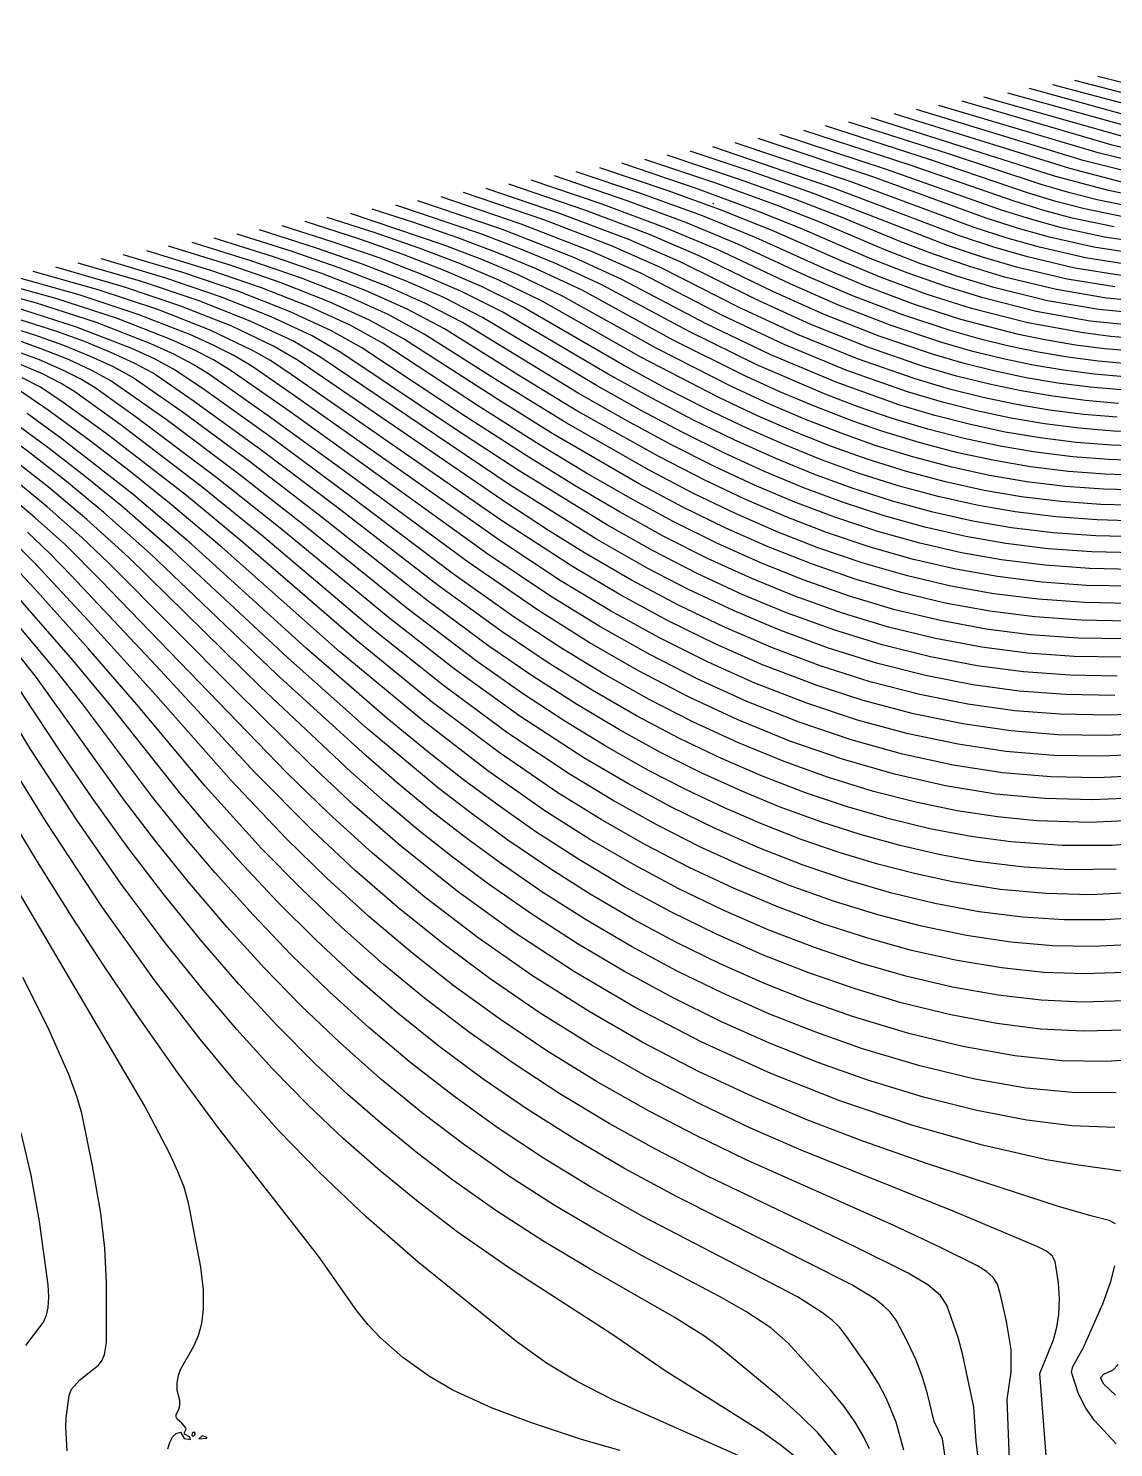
# Model space of a CAD drawing. Header units: inches. Extents: x 2608994 to 2618701, y 1261813 to 1271655.
# Drawn here: x 2612713 to 2614769, y 1268952 to 1271641 of the extents above; entities that cross this region are included whole.
import ezdxf

# ---------------------------------------------------------------- set-up
doc = ezdxf.new("R2010")
doc.units = ezdxf.units.IN
doc.header["$MEASUREMENT"] = 0

msp = doc.modelspace()

# ---------------------------------------------------------------- linework, layer by layer
for points, elevation in [([(2615749.3, 1271603.3), (2615622.4, 1271623.1), (2615562.4, 1271624.6), (2615460.4, 1271551.4), (2615412.4, 1271564.8), (2615404, 1271563.4), (2615396.7, 1271553.5), (2615382.4, 1271516.1), (2615364.4, 1271492.1), (2615348.8, 1271477.2), (2615329.6, 1271462.2), (2615284, 1271434.6), (2615239.6, 1271414.9), (2615191.6, 1271399.2), (2615142.4, 1271388.5), (2615088.4, 1271381.9), (2615032, 1271379.6), (2614976.8, 1271381.4), (2614918, 1271387.6), (2614856.8, 1271397.9), (2614766.8, 1271419.5), (2614482.5, 1271502.5)], 310), ([(2615688.1, 1271614.1), (2615606.8, 1271626.4), (2615560, 1271627.5), (2615456.8, 1271555.1), (2615408.8, 1271569), (2615399.9, 1271567.9), (2615393.2, 1271559.4), (2615378.8, 1271523), (2615363.2, 1271502.5), (2615347.6, 1271488), (2615329.6, 1271474.3), (2615286.4, 1271448.8), (2615244.4, 1271430.6), (2615200, 1271416.3), (2615153.2, 1271406.1), (2615104, 1271399.8), (2615051.2, 1271397.1), (2614997.2, 1271398.5), (2614940.8, 1271404), (2614882, 1271413.4), (2614795.6, 1271433.4), (2614523.8, 1271510.2)], 311), ([(2615634.1, 1271623.7), (2615596, 1271629.3), (2615557.6, 1271630.5), (2615453.2, 1271559.1), (2615404, 1271573.5), (2615396.8, 1271572.9), (2615389.9, 1271565.5), (2615377.6, 1271534.2), (2615364.4, 1271515.5), (2615340.4, 1271493.8), (2615308, 1271472.8), (2615267.2, 1271453), (2615220.4, 1271436.3), (2615173.6, 1271425), (2615122, 1271417.5), (2615070.4, 1271414.5), (2615018.8, 1271415.3), (2614963.6, 1271420.1), (2614907.2, 1271428.7), (2614855.6, 1271439.4), (2614796.8, 1271454.4), (2614568.8, 1271518.1)], 312), ([(2615587.4, 1271632.1), (2615555.2, 1271633.4), (2615448.4, 1271563.7), (2615400.4, 1271577.7), (2615392.8, 1271577.5), (2615386, 1271570.6), (2615374.3, 1271541.5), (2615363.2, 1271525.7), (2615341.6, 1271506.2), (2615311.6, 1271486.8), (2615273.2, 1271468.3), (2615230, 1271452.9), (2615186.8, 1271442.2), (2615138.8, 1271434.9), (2615089.6, 1271431.5), (2615040.4, 1271431.8), (2614987.6, 1271435.9), (2614932.4, 1271443.8), (2614879.6, 1271454.4), (2614808.8, 1271472), (2614609.9, 1271526.5)], 313), ([(2615559.9, 1271636.9), (2615552.8, 1271636.4), (2615526.4, 1271621), (2615444.8, 1271568.5), (2615434, 1271570.4), (2615395.6, 1271582.2), (2615387.2, 1271581.4), (2615381.1, 1271573.9), (2615369.2, 1271545.6), (2615356, 1271529.5), (2615328.4, 1271508.3), (2615291.2, 1271488.4), (2615258.8, 1271475.4), (2615225.2, 1271464.9), (2615190.4, 1271457.2), (2615153.2, 1271451.6), (2615106.4, 1271448.1), (2615059.6, 1271448.1), (2615009.2, 1271451.7), (2614957.6, 1271458.7), (2614908.4, 1271468.1), (2614842.4, 1271483.8), (2614654.3, 1271533.7)], 314), ([(2615547.6, 1271639.3), (2615440, 1271573), (2615428, 1271575.2), (2615390.8, 1271586.7), (2615382.9, 1271585.9), (2615376.9, 1271578.7), (2615366.3, 1271553.5), (2615354.8, 1271539.4), (2615329.6, 1271520.2), (2615296, 1271502.4), (2615266, 1271490.4), (2615233.6, 1271480.4), (2615200, 1271472.9), (2615165.2, 1271467.7), (2615120.8, 1271464.3), (2615076.4, 1271464.2), (2615029.6, 1271467.3), (2614980.4, 1271473.7), (2614933.6, 1271482.4), (2614864, 1271498.3), (2614696.2, 1271542.1)], 315), ([(2615531.6, 1271640.5), (2615528.6, 1271636.3), (2615517.1, 1271627.9), (2615435.2, 1271577.5), (2615422, 1271580), (2615386, 1271591.2), (2615378.8, 1271590.6), (2615372.8, 1271583.6), (2615362.9, 1271560.7), (2615352.4, 1271548.1), (2615329.6, 1271531.1), (2615299.6, 1271515.6), (2615270.8, 1271504.3), (2615240.8, 1271495.2), (2615209.6, 1271488.3), (2615177.2, 1271483.5), (2615136.4, 1271480.2), (2615095.6, 1271479.9), (2615051.2, 1271482.6), (2615005.6, 1271488.1), (2614961.3, 1271495.9), (2614897.6, 1271509.8), (2614739.8, 1271549.3)], 316), ([(2614832.8, 1271381.9), (2614740.4, 1271404.7), (2614438.6, 1271494.4)], 309), ([(2614830.4, 1271319.1), (2614759.6, 1271333.1), (2614657.6, 1271360.5), (2614309.9, 1271471.3)], 306), ([(2614784.8, 1271349.4), (2614686.4, 1271375), (2614353.4, 1271478.5)], 307), ([(2614807.6, 1271366), (2614711.6, 1271390.5), (2614396.2, 1271486.9)], 308), ([(2614830.4, 1271233.4), (2614752.4, 1271245.1), (2614670.8, 1271262.9), (2614614.4, 1271278.2), (2614556.8, 1271296.1), (2614339.3, 1271373.5), (2614137.4, 1271439.4)], 302), ([(2614770.4, 1271264.3), (2614691.2, 1271281.2), (2614637.2, 1271295.6), (2614580.8, 1271312.9), (2614386.1, 1271380.7), (2614182.4, 1271447.3)], 303), ([(2614790.8, 1271282.7), (2614714, 1271298.7), (2614660, 1271312.8), (2614606, 1271329), (2614422.4, 1271391.5), (2614223.7, 1271455.7)], 304), ([(2614812.4, 1271300.7), (2614738, 1271315.7), (2614686.4, 1271328.8), (2614632.4, 1271344.7), (2614454.8, 1271403.5), (2614267.9, 1271462.9)], 305), ([(2614783.6, 1271172.3), (2614696, 1271186.5), (2614606, 1271207.6), (2614542.4, 1271225.9), (2614477.6, 1271247.3), (2614240.8, 1271337.5), (2614009.9, 1271416.1)], 299), ([(2614800.4, 1271192.8), (2614716.4, 1271206), (2614628.8, 1271225.9), (2614567.6, 1271243.2), (2614505.2, 1271263.3), (2614270.4, 1271350.7), (2614052.2, 1271423.6)], 300), ([(2614813.6, 1271213.5), (2614732, 1271226.1), (2614648, 1271245), (2614589.2, 1271261.3), (2614528, 1271280.8), (2614313.5, 1271359.1), (2614096.2, 1271431.7)], 301), ([(2614826.8, 1271075.5), (2614724.8, 1271086.1), (2614622.8, 1271104.3), (2614519.6, 1271130.4), (2614450, 1271151.9), (2614378, 1271177.3), (2614304.8, 1271206.1), (2614179, 1271260.7), (2614094.8, 1271294.5), (2613980.7, 1271336.3), (2613837.5, 1271384.9)], 295), ([(2614838.8, 1271098.2), (2614741.6, 1271107.8), (2614644.4, 1271124.6), (2614542.4, 1271149.7), (2614474, 1271170.5), (2614404.4, 1271194.6), (2614334.8, 1271221.4), (2614216, 1271271.9), (2614130.8, 1271305.4), (2614015.6, 1271347.1), (2613881.6, 1271392.1)], 296), ([(2614850.8, 1271120.5), (2614756, 1271129.6), (2614661.2, 1271145.6), (2614562.8, 1271169.5), (2614496.8, 1271189.2), (2614428.4, 1271212.5), (2614366, 1271236.1), (2614251.8, 1271283.5), (2614166.8, 1271316.4), (2614060.9, 1271354.3), (2613923.7, 1271400.5)], 297), ([(2614771.6, 1271150.9), (2614681.6, 1271165.6), (2614585.6, 1271188.3), (2614520.8, 1271207.3), (2614454.8, 1271229.3), (2614201.1, 1271327.9), (2614092.4, 1271366.3), (2613967, 1271407.8)], 298), ([(2614795.6, 1271005), (2614740.4, 1271010), (2614682.8, 1271017.6), (2614626.4, 1271027.1), (2614571.2, 1271038.6), (2614517.2, 1271051.8), (2614459.6, 1271068.1), (2614368.4, 1271098.2), (2614273.6, 1271134.5), (2614187.2, 1271171.6), (2614057.6, 1271231.9), (2613958.8, 1271272.7), (2613847.6, 1271314), (2613710, 1271360.9)], 292), ([(2614806.4, 1271028.9), (2614752.4, 1271033.7), (2614697.2, 1271040.7), (2614643.2, 1271049.7), (2614589.2, 1271060.7), (2614480, 1271089.1), (2614392.4, 1271117.4), (2614300, 1271152.1), (2614220.8, 1271185.5), (2614092.4, 1271243.9), (2613990.4, 1271285.2), (2613871.6, 1271328.6), (2613751, 1271368.6)], 293), ([(2614817.2, 1271052.3), (2614764.4, 1271056.9), (2614711.6, 1271063.5), (2614607.2, 1271082.4), (2614500.4, 1271109.7), (2614416.4, 1271136.4), (2614328.8, 1271168.7), (2614253.2, 1271199.9), (2614127.2, 1271255.9), (2614027.6, 1271295.5), (2613925.3, 1271332.7), (2613796.1, 1271376.5)], 294), ([(2614776.4, 1270903.9), (2614712.8, 1270909.2), (2614648, 1270917.4), (2614585.6, 1270927.8), (2614522, 1270941.2), (2614458.4, 1270957.2), (2614393.6, 1270976.3), (2614284.4, 1271014.2), (2614170.4, 1271060.8), (2614060.1, 1271111.9), (2613910.7, 1271187.5), (2613818.2, 1271228.3), (2613691.6, 1271277.1), (2613537.5, 1271329.7)], 288), ([(2614778.8, 1270930), (2614716.4, 1270935.4), (2614654, 1270943.5), (2614594, 1270953.6), (2614534, 1270966.2), (2614471.6, 1270981.9), (2614409.2, 1271000.1), (2614303.6, 1271036.3), (2614195.6, 1271079.8), (2614091.2, 1271127.3), (2613948, 1271198.3), (2613851.2, 1271240.3), (2613721.6, 1271289.5), (2613580.6, 1271337)], 289), ([(2614783.6, 1270955.5), (2614724.8, 1270960.7), (2614663.6, 1270968.6), (2614603.6, 1270978.7), (2614544.8, 1270991.1), (2614486, 1271005.8), (2614426, 1271023.1), (2614325.2, 1271057.2), (2614220.8, 1271098.5), (2614123.7, 1271141.9), (2613985.4, 1271209.1), (2613889.9, 1271249.9), (2613769.6, 1271295.5), (2613623.8, 1271345.3)], 290), ([(2614789.6, 1270980.5), (2614733.2, 1270985.5), (2614674.4, 1270993.1), (2614616.8, 1271002.8), (2614560.4, 1271014.5), (2614502.8, 1271028.7), (2614444, 1271045.4), (2614348, 1271077.4), (2614248.4, 1271116.1), (2614156.6, 1271156.3), (2614020.2, 1271221.1), (2613922, 1271262.3), (2613798.4, 1271308.4), (2613665.8, 1271352.8)], 291), ([(2614828, 1270821.4), (2614759.6, 1270823.6), (2614692.4, 1270828.8), (2614621.6, 1270837.5), (2614554.4, 1270848.8), (2614486, 1270863.4), (2614417.6, 1270881.1), (2614348, 1270902.2), (2614285.6, 1270923.7), (2614223.2, 1270947.4), (2614093.6, 1271003.1), (2613965.2, 1271066), (2613799.6, 1271155), (2613711, 1271195.9), (2613644.8, 1271223.1), (2613572.8, 1271250.4), (2613409.7, 1271305.7)], 285), ([(2614831.6, 1270848.6), (2614765.6, 1270850.8), (2614698.4, 1270856.2), (2614630, 1270864.7), (2614564, 1270875.7), (2614498, 1270889.8), (2614430.8, 1270907), (2614362.4, 1270927.6), (2614243.6, 1270970), (2614120, 1271022.2), (2613997.6, 1271081), (2613838, 1271165.1), (2613746.8, 1271206.7), (2613611.7, 1271259.5), (2613451.3, 1271314.1)], 286), ([(2614834, 1270875.3), (2614769.2, 1270877.7), (2614704.4, 1270883), (2614638.4, 1270891.3), (2614574.8, 1270902), (2614510, 1270915.7), (2614445.2, 1270932.2), (2614379.2, 1270951.8), (2614264, 1270992.2), (2614145.2, 1271041.6), (2614030, 1271095.9), (2613873.5, 1271176.7), (2613782.4, 1271217.5), (2613647.2, 1271269.9), (2613495.2, 1271321.3)], 287), ([(2614010.8, 1271308.3), (2614010.4, 1271308.7), (2614010.8, 1271309.2), (2614011.2, 1271308.7), (2614010.8, 1271308.3)], 295), ([(2614820.8, 1270736.6), (2614745.2, 1270738.6), (2614669.6, 1270744.2), (2614595.2, 1270753.2), (2614524.4, 1270765.2), (2614451.2, 1270781.2), (2614376.8, 1270801), (2614302.4, 1270824.4), (2614235.2, 1270848.4), (2614166.8, 1270875.5), (2614094.9, 1270906.7), (2614021.6, 1270941.1), (2613874, 1271017.4), (2613686.8, 1271123.7), (2613604.7, 1271163.5), (2613532, 1271194.3), (2613454, 1271224.1), (2613368.8, 1271253.7), (2613279.4, 1271282.1)], 282), ([(2614823.2, 1270765.4), (2614750, 1270767.5), (2614678, 1270772.8), (2614604.8, 1270781.7), (2614534, 1270793.6), (2614463.2, 1270809), (2614391.2, 1270828), (2614318, 1270850.6), (2614253.2, 1270873.4), (2614186, 1270899.7), (2614116.4, 1270929.4), (2614045.6, 1270962), (2613902.8, 1271034.6), (2613725.4, 1271133.5), (2613641.2, 1271173.8), (2613572.8, 1271202.6), (2613499.4, 1271230.7), (2613323.9, 1271290.1)], 283), ([(2614825.6, 1270793.7), (2614753.6, 1270795.8), (2614684, 1270801.2), (2614612, 1270810), (2614543.6, 1270821.6), (2614474, 1270836.6), (2614403.2, 1270855.1), (2614332.4, 1270876.8), (2614277.2, 1270895.9), (2614204, 1270923.9), (2614136.8, 1270952.2), (2614069.6, 1270982.7), (2613935.2, 1271049.7), (2613762.3, 1271144.3), (2613675.5, 1271185.1), (2613605.2, 1271214.3), (2613527.2, 1271243.8), (2613443.8, 1271272.7), (2613364.6, 1271297.9)], 284), ([(2614806.4, 1270615.5), (2614723.6, 1270617.3), (2614639.6, 1270623.5), (2614556.8, 1270633.7), (2614481.2, 1270647), (2614402, 1270665.1), (2614322.8, 1270687.3), (2614241.2, 1270714.3), (2614165.6, 1270742.9), (2614088.8, 1270775.4), (2614013.2, 1270810.6), (2613930.4, 1270852.4), (2613845.2, 1270898.3), (2613755.2, 1270949.7), (2613535.6, 1271083.3), (2613464.8, 1271120.1), (2613390.7, 1271152.7), (2613304.2, 1271186.3), (2613211.6, 1271218.4), (2613108.9, 1271250.5)], 278), ([(2614808.8, 1270646.7), (2614728.4, 1270648.6), (2614645.6, 1270654.7), (2614565.2, 1270664.6), (2614489.6, 1270677.9), (2614411.6, 1270695.6), (2614334.8, 1270717), (2614255.6, 1270742.9), (2614183.6, 1270769.7), (2614109.2, 1270800.6), (2614032.4, 1270835.8), (2613952, 1270875.6), (2613872.8, 1270917.5), (2613791.2, 1270963.1), (2613574, 1271093), (2613500.8, 1271130.4), (2613427.8, 1271162.3), (2613344.8, 1271194.5), (2613259.6, 1271224.3), (2613151.4, 1271258.9)], 279), ([(2614814.8, 1270677.2), (2614735.6, 1270679.2), (2614655.2, 1270685), (2614576, 1270694.6), (2614502.8, 1270707.2), (2614427.2, 1270724.1), (2614350.4, 1270745), (2614272.4, 1270770.1), (2614201.6, 1270796), (2614129.6, 1270825.5), (2614050.4, 1270861.1), (2613973.6, 1270898.5), (2613894.4, 1270939.8), (2613811.6, 1270985.4), (2613611.2, 1271103.4), (2613534.2, 1271141.9), (2613462.1, 1271173.1), (2613379.6, 1271204.9), (2613290.8, 1271235.8), (2613194.2, 1271266.3)], 280), ([(2614816, 1270707.2), (2614738, 1270709.3), (2614660, 1270715.1), (2614583.2, 1270724.5), (2614510, 1270737.2), (2614436.8, 1270753.5), (2614361.2, 1270774), (2614285.6, 1270798.1), (2614216, 1270823.3), (2614146.4, 1270851.5), (2614074.4, 1270883.3), (2613997.6, 1270920), (2613922, 1270958.6), (2613842.8, 1271001.4), (2613649.7, 1271113.1), (2613571.6, 1271151.7), (2613499.6, 1271182.6), (2613421.6, 1271212.7), (2613341.2, 1271241), (2613237.7, 1271274.5)], 281), ([(2614795.6, 1270517.8), (2614708, 1270519.5), (2614620.4, 1270525.7), (2614535.2, 1270536.4), (2614450, 1270551.9), (2614367.2, 1270571.6), (2614282, 1270596.5), (2614196.8, 1270625.9), (2614115.2, 1270658.2), (2614034.8, 1270693.8), (2613953.2, 1270733.7), (2613869.2, 1270778.5), (2613707.2, 1270872.7), (2613604, 1270936.7), (2613424, 1271052.7), (2613359.7, 1271087.9), (2613283.1, 1271122.7), (2613192.4, 1271158.3), (2613097.4, 1271191.1), (2612978.9, 1271227.7)], 275), ([(2614799.2, 1270551.1), (2614714, 1270552.8), (2614626.4, 1270559.1), (2614542.4, 1270569.5), (2614460.8, 1270584.1), (2614379.2, 1270603.2), (2614295.2, 1270627.4), (2614211.2, 1270656), (2614132, 1270686.9), (2614052.8, 1270721.4), (2613974.8, 1270758.9), (2613889.6, 1270803.5), (2613732.4, 1270893.2), (2613602.8, 1270972.7), (2613463.5, 1271061.5), (2613395.2, 1271098.4), (2613319.6, 1271132.4), (2613230.9, 1271167.1), (2613134.8, 1271200.4), (2613023.5, 1271234.9)], 276), ([(2614802.8, 1270583.6), (2614718.8, 1270585.4), (2614633.6, 1270591.6), (2614549.6, 1270601.9), (2614470.4, 1270616), (2614390, 1270634.6), (2614308.4, 1270657.8), (2614225.6, 1270685.6), (2614148.8, 1270715.1), (2614070.8, 1270748.6), (2613995.2, 1270784.4), (2613907.6, 1270829.4), (2613752.8, 1270916.3), (2613643.6, 1270982.2), (2613501.7, 1271071.1), (2613431.2, 1271108.6), (2613356.6, 1271141.9), (2613269.2, 1271176.1), (2613177.7, 1271207.9), (2613065.2, 1271243.3)], 277), ([(2614771.6, 1270377), (2614678, 1270378.5), (2614590.4, 1270385), (2614502.8, 1270396.9), (2614412.8, 1270414.5), (2614320.4, 1270437.9), (2614229.2, 1270466.3), (2614136.8, 1270500.3), (2614050.4, 1270536.8), (2613964, 1270577.6), (2613887.2, 1270617.5), (2613790, 1270672.7), (2613624.4, 1270776.7), (2613265.8, 1271018.3), (2613214.3, 1271048.3), (2613133.6, 1271086.1), (2613035.2, 1271124.7), (2612926, 1271161.4), (2612807.8, 1271195.6)], 271), ([(2614776.4, 1270413.4), (2614686.4, 1270415), (2614598.8, 1270421.3), (2614511.2, 1270432.9), (2614422.4, 1270449.9), (2614331.2, 1270472.6), (2614241.2, 1270500.2), (2614150, 1270533.3), (2614066, 1270568.2), (2613982, 1270607.3), (2613895.6, 1270651.7), (2613810.4, 1270699.4), (2613641.2, 1270803.7), (2613527.2, 1270878.2), (2613305.5, 1271026.7), (2613251.1, 1271057.9), (2613172, 1271094.7), (2613077.2, 1271132), (2612974.1, 1271167.1), (2612851.7, 1271203.7)], 272), ([(2614783.6, 1270449.1), (2614694.8, 1270450.6), (2614606, 1270456.9), (2614519.6, 1270468.1), (2614432, 1270484.6), (2614343.2, 1270506.3), (2614255.6, 1270532.7), (2614165.6, 1270564.8), (2614084, 1270598.1), (2614001.2, 1270635.9), (2613917.2, 1270678.2), (2613833.2, 1270724.4), (2613749.2, 1270774), (2613661.6, 1270828), (2613541.6, 1270905.2), (2613345.3, 1271035.1), (2613288, 1271067.5), (2613208, 1271104.4), (2613112.3, 1271141.9), (2613006.3, 1271177.9), (2612893, 1271211.3)], 273), ([(2614790.8, 1270483.8), (2614702, 1270485.4), (2614612, 1270491.8), (2614528, 1270502.5), (2614441.6, 1270518.5), (2614355.2, 1270539.3), (2614269.3, 1270564.7), (2614181.2, 1270595.6), (2614100.8, 1270627.9), (2614018, 1270665.1), (2613935.2, 1270706.2), (2613853.6, 1270750.4), (2613770.8, 1270798.2), (2613683.2, 1270851.2), (2613564.4, 1270926.4), (2613385.3, 1271043.5), (2613324.4, 1271077.4), (2613246.5, 1271113.1), (2613154.9, 1271149.1), (2613057.4, 1271182.7), (2612937.9, 1271219.3)], 274), ([(2614840, 1270265.8), (2614746.4, 1270261.5), (2614656.4, 1270263.1), (2614565.2, 1270270.8), (2614475.2, 1270284.2), (2614380.4, 1270304.1), (2614284.4, 1270330.2), (2614188.4, 1270362), (2614090, 1270400.3), (2614000, 1270440.5), (2613907.6, 1270486.7), (2613816.2, 1270537.1), (2613722.8, 1270593.5), (2613606.4, 1270670.2), (2613213.2, 1270947.5), (2613136.6, 1271000.3), (2613102.5, 1271020.7), (2613064.9, 1271039.9), (2613022.7, 1271059.1), (2612921.6, 1271098.7), (2612809.6, 1271135.7), (2612679.2, 1271172.5)], 268), ([(2614847.2, 1270305.2), (2614754.8, 1270301.1), (2614663.6, 1270302.5), (2614574.8, 1270309.7), (2614483.6, 1270322.8), (2614390, 1270342), (2614295.2, 1270367.3), (2614207.6, 1270395.5), (2614104.4, 1270434.8), (2614015.6, 1270473.8), (2613925.6, 1270517.9), (2613835.6, 1270566.8), (2613744.4, 1270620.8), (2613610, 1270708.2), (2613211.2, 1270984.7), (2613172, 1271011.1), (2613139.6, 1271029.9), (2613058, 1271068.7), (2612958.4, 1271107.7), (2612845.6, 1271145.1), (2612722.6, 1271179.8)], 269), ([(2614855.6, 1270343.5), (2614762, 1270339.5), (2614668.4, 1270341.1), (2614582, 1270347.9), (2614493.2, 1270360.3), (2614402, 1270378.5), (2614308.4, 1270402.8), (2614213.6, 1270432.9), (2614120, 1270468.1), (2614032.4, 1270505.9), (2613944.8, 1270548.1), (2613856, 1270595.3), (2613767.2, 1270646.9), (2613698.8, 1270689.5), (2613612.4, 1270746.1), (2613224.3, 1271011.1), (2613177.6, 1271038.7), (2613098.8, 1271076.1), (2613000.4, 1271114.9), (2612893.6, 1271150.8), (2612765.4, 1271188.1)], 270), ([(2614818.4, 1270182.9), (2614729.6, 1270178.9), (2614638.4, 1270181.3), (2614546, 1270190.1), (2614451.2, 1270205.5), (2614354, 1270227.5), (2614255.6, 1270255.8), (2614156, 1270290.5), (2614056.4, 1270331.2), (2613964, 1270374.2), (2613869.2, 1270423.6), (2613775.6, 1270477.4), (2613679.6, 1270537.6), (2613546.4, 1270629.2), (2613312.4, 1270801.9), (2613166, 1270907.9), (2613054.9, 1270985.9), (2613025.8, 1271003.9), (2612989, 1271023.1), (2612945.2, 1271043.1), (2612842.3, 1271083.1), (2612727.2, 1271120.3), (2612592.9, 1271156.9)], 266), ([(2614830.4, 1270225.1), (2614738, 1270220.8), (2614650.4, 1270222.5), (2614559.2, 1270230.5), (2614465.6, 1270244.9), (2614369.6, 1270265.7), (2614272.4, 1270292.7), (2614174, 1270326), (2614074.4, 1270365.6), (2613982, 1270407.7), (2613889.6, 1270454.8), (2613796, 1270507.5), (2613702.4, 1270565), (2613583.6, 1270644.7), (2613211, 1270912.7), (2613097.5, 1270991.9), (2613064, 1271012.3), (2613026.8, 1271031.5), (2612983.6, 1271051.2), (2612880.4, 1271091.4), (2612765.2, 1271128.9), (2612637.2, 1271164.1)], 267), ([(2614774, 1270047.6), (2614686.4, 1270046.4), (2614600, 1270051.3), (2614510, 1270062.5), (2614438, 1270075.6), (2614364.8, 1270092.3), (2614289.2, 1270113.2), (2614214.8, 1270137.1), (2614138, 1270165.2), (2614063.6, 1270195.8), (2613988, 1270230.3), (2613912.4, 1270268.2), (2613833.2, 1270311.6), (2613751.6, 1270360.2), (2613670, 1270412.6), (2613586, 1270470.3), (2613466, 1270559.2), (2613267.7, 1270715.9), (2613134.8, 1270817.9), (2613004.7, 1270913.9), (2612909.8, 1270979.9), (2612874.4, 1270999.1), (2612831.2, 1271019.1), (2612780.8, 1271039.6), (2612725.6, 1271059.6), (2612605.6, 1271097.1)], 263), ([(2614858, 1270100.4), (2614766.8, 1270092.7), (2614672, 1270092.4), (2614574.8, 1270099.3), (2614499.2, 1270109.6), (2614421.2, 1270124.4), (2614344.4, 1270142.8), (2614265.2, 1270165.7), (2614186, 1270192.3), (2614105.6, 1270223.2), (2614026.4, 1270257.4), (2613947.2, 1270295.3), (2613865.6, 1270338.4), (2613781.6, 1270386.8), (2613696.4, 1270440), (2613611.2, 1270497.1), (2613490, 1270584.9), (2613297.3, 1270733.9), (2613154, 1270841.9), (2613025.6, 1270935.2), (2612949.7, 1270987.1), (2612913.9, 1271006.3), (2612869.8, 1271026.7), (2612819.7, 1271047.1), (2612765.2, 1271067.1), (2612645.2, 1271105)], 264), ([(2614819.6, 1270140.3), (2614723.6, 1270135.9), (2614624, 1270139.2), (2614549.6, 1270146.6), (2614472.8, 1270158.4), (2614394.8, 1270174.5), (2614314.4, 1270195.1), (2614229.2, 1270221.4), (2614145.2, 1270251.5), (2614058.8, 1270287), (2613973.6, 1270326.3), (2613889.6, 1270369.4), (2613804.4, 1270417.2), (2613720.4, 1270468.4), (2613634, 1270525.1), (2613516.4, 1270608.5), (2613315.5, 1270760.3), (2613168.4, 1270869.1), (2613042.4, 1270959.2), (2612988.4, 1270995.1), (2612952.4, 1271014.2), (2612909.2, 1271034.1), (2612804.7, 1271074.7), (2612687.2, 1271112.4)], 265), ([(2614830.4, 1269956.9), (2614753.6, 1269951.6), (2614675.6, 1269951.5), (2614597.6, 1269956.6), (2614514.8, 1269967.1), (2614430.8, 1269982.8), (2614349.2, 1270002.5), (2614265.2, 1270026.9), (2614181.2, 1270055.6), (2614097.2, 1270088.4), (2614013.2, 1270125.3), (2613930.4, 1270165.8), (2613848.8, 1270209.7), (2613766, 1270258.5), (2613644.8, 1270337.4), (2613520, 1270427.3), (2613394.8, 1270525.1), (2613193.6, 1270691.5), (2613070.7, 1270789.1), (2612915.9, 1270905.5), (2612839.9, 1270959.5), (2612814.4, 1270975.1), (2612778.8, 1270993.1), (2612734.7, 1271012.3), (2612629.6, 1271050.5)], 261), ([(2614808.8, 1270003.2), (2614726, 1269999.3), (2614640.8, 1270001.4), (2614554.4, 1270009.5), (2614464.4, 1270023.8), (2614394.8, 1270038.6), (2614322.8, 1270057.2), (2614249.6, 1270079.3), (2614177.6, 1270104.1), (2614105.6, 1270132.1), (2614032.4, 1270163.6), (2613960.4, 1270197.7), (2613888.4, 1270234.9), (2613809.2, 1270279.5), (2613730, 1270327.9), (2613649.6, 1270380.7), (2613564.4, 1270440.6), (2613433.6, 1270539.7), (2613234.8, 1270700.3), (2613109, 1270798.7), (2612974.2, 1270899.5), (2612869.6, 1270973.1), (2612833.6, 1270992.7), (2612789.2, 1271013), (2612737.6, 1271033.7), (2612680, 1271054.3)], 262), ([(2614808.8, 1269904.9), (2614730.8, 1269901.1), (2614654, 1269902.6), (2614574.8, 1269909.4), (2614490.8, 1269921.9), (2614405.6, 1269939.5), (2614322.8, 1269961), (2614238.8, 1269987), (2614153.6, 1270017.6), (2614070.8, 1270051.4), (2613986.8, 1270089.7), (2613904, 1270131.5), (2613821.2, 1270177.5), (2613739.6, 1270226.9), (2613622, 1270305.6), (2613499.6, 1270395.8), (2613364, 1270503.9), (2613158.8, 1270677.5), (2613041.8, 1270772.3), (2612889.2, 1270888.7), (2612801.2, 1270951.7), (2612775.4, 1270967.9), (2612740.2, 1270985.9), (2612695.6, 1271005.3)], 260), ([(2614790.8, 1269798.2), (2614710.4, 1269795.9), (2614632.4, 1269799.5), (2614550.8, 1269809), (2614464.4, 1269824.3), (2614375.6, 1269845.2), (2614288, 1269870.4), (2614202.8, 1269899.1), (2614115.2, 1269932.9), (2614030, 1269969.9), (2613946, 1270010.4), (2613860.8, 1270055.7), (2613776.8, 1270104.6), (2613694, 1270157.1), (2613583.6, 1270234.2), (2613461.2, 1270328.5), (2613304, 1270459.1), (2613080.5, 1270657.1), (2612981, 1270741.1), (2612906.1, 1270801.1), (2612828.8, 1270860.5), (2612750.7, 1270917.5), (2612696.8, 1270954.3)], 258), ([(2614792, 1269851.9), (2614714, 1269849.3), (2614637.2, 1269852.2), (2614556.8, 1269860.7), (2614472.8, 1269874.6), (2614386.4, 1269893.9), (2614303.6, 1269916.7), (2614218.4, 1269944.3), (2614134.4, 1269975.7), (2614049.2, 1270011.6), (2613965.1, 1270051.1), (2613881.2, 1270094.6), (2613798.4, 1270141.8), (2613716.8, 1270192.4), (2613605.2, 1270268.6), (2613479.2, 1270363.6), (2613333.7, 1270481.9), (2613121.7, 1270665.5), (2613012.9, 1270755.5), (2612860.9, 1270873.1), (2612779.6, 1270932), (2612736.7, 1270960.7), (2612701.8, 1270978.7)], 259), ([(2614792, 1269742.7), (2614711.6, 1269740.5), (2614631.2, 1269744.8), (2614548.4, 1269755.1), (2614460.8, 1269771.6), (2614367.2, 1269794.6), (2614279.6, 1269820.7), (2614192, 1269851.1), (2614104.4, 1269885.7), (2614016.8, 1269924.5), (2613930.4, 1269967), (2613842.8, 1270014.5), (2613757.6, 1270065.1), (2613674.8, 1270118.7), (2613607.6, 1270165.5), (2613538, 1270217.1), (2613469.6, 1270270.8), (2613392.8, 1270333.9), (2613240.4, 1270465.8), (2613022, 1270664.3), (2612911.3, 1270757.9), (2612777.6, 1270862.3), (2612711.2, 1270910.7)], 257), ([(2614774, 1269623.8), (2614691.2, 1269624.3), (2614603.6, 1269632.9), (2614506.4, 1269650), (2614402, 1269675.1), (2614294, 1269707.5), (2614205.2, 1269738.6), (2614116.4, 1269773.8), (2614028.8, 1269812.5), (2613941.2, 1269855.3), (2613856, 1269901), (2613772, 1269950.3), (2613688, 1270003.7), (2613605.2, 1270060.7), (2613541.6, 1270107.5), (2613478, 1270157), (2613415.6, 1270208.2), (2613353.2, 1270262.2), (2613182.8, 1270417.6), (2612944.5, 1270645.1), (2612856.5, 1270723.1), (2612785.4, 1270781.9), (2612713.6, 1270838.1), (2612644.8, 1270888.7)], 255), ([(2614840, 1269689.1), (2614756, 1269683.2), (2614672, 1269684.7), (2614582, 1269694.1), (2614483.6, 1269711.6), (2614381.6, 1269736.4), (2614274.8, 1269768.7), (2614190.8, 1269798.4), (2614108, 1269831.3), (2614024, 1269868.5), (2613941.2, 1269908.9), (2613859.6, 1269952.6), (2613778, 1270000.2), (2613701.2, 1270048.7), (2613622, 1270102.7), (2613557.2, 1270149.9), (2613491.2, 1270200.7), (2613356.8, 1270312.7), (2613204.4, 1270448.5), (2612985.8, 1270652.3), (2612890.4, 1270735.1), (2612821.2, 1270791.5), (2612750.1, 1270846.7), (2612682.4, 1270896.5)], 256), ([(2614771.6, 1269558), (2614690, 1269561.4), (2614604.8, 1269572), (2614510, 1269590.5), (2614409.2, 1269616), (2614303.6, 1269648.2), (2614211.2, 1269680.9), (2614117.6, 1269718.2), (2614025.2, 1269759.3), (2613934, 1269804.3), (2613842.8, 1269853.7), (2613755.2, 1269905.6), (2613669, 1269961.1), (2613584.8, 1270019.9), (2613518.8, 1270069.2), (2613454, 1270120.5), (2613389.2, 1270174.7), (2613324.4, 1270232), (2613154, 1270392.6), (2612903.6, 1270637.9), (2612824, 1270710.1), (2612751.4, 1270771.1), (2612678.8, 1270828.4)], 254), ([(2614773.2, 1269375.5), (2614760.8, 1269382.4), (2614726, 1269390.8), (2614664.8, 1269408.9), (2614415.2, 1269489.8), (2614296.4, 1269531.6), (2614188.4, 1269573.1), (2614085.2, 1269616.9), (2613983.2, 1269664.7), (2613876.4, 1269720.1), (2613775.6, 1269777.8), (2613668.8, 1269845.4), (2613565.6, 1269917.4), (2613464.8, 1269994.7), (2613365.2, 1270078.3), (2613283.6, 1270152.3), (2613203.2, 1270230.4), (2612850.6, 1270594.7), (2612783.5, 1270661.9), (2612726.6, 1270713.5), (2612664, 1270766.3)], 252), ([(2614884.9, 1269461.9), (2614703.2, 1269486.8), (2614642, 1269497.3), (2614520.8, 1269524.9), (2614388.8, 1269562.3), (2614250.8, 1269608.9), (2614120, 1269660.6), (2613989.2, 1269720.2), (2613863.2, 1269785.8), (2613748, 1269853.3), (2613635.2, 1269927.1), (2613526, 1270006.3), (2613418, 1270092.6), (2613331.6, 1270167.8), (2613246.4, 1270247.4), (2613106, 1270386), (2612865.3, 1270628.3), (2612814.8, 1270676.3), (2612749.3, 1270733.9), (2612680.7, 1270790.3)], 253), ([(2614641.8, 1268936.3), (2614629.5, 1269092.3), (2614655.6, 1269155.9), (2614662, 1269179.9), (2614665.9, 1269203.9), (2614667.2, 1269233.9), (2614665.3, 1269263.9), (2614658.4, 1269304.7), (2614652.8, 1269315.3), (2614642.2, 1269323.9), (2614625.7, 1269332.3), (2614468.6, 1269398.3), (2614177.6, 1269515.2), (2614080.4, 1269557.8), (2613988, 1269601.6), (2613883.6, 1269655.6), (2613781.6, 1269713.6), (2613683.2, 1269775), (2613588.4, 1269839.7), (2613500.9, 1269904.7), (2613416.8, 1269972.4), (2613332.8, 1270045.3), (2613251.2, 1270121.3), (2613143.2, 1270230.5), (2612955.8, 1270432.7), (2612795.1, 1270603.1), (2612753.3, 1270646.3), (2612711.6, 1270685.9)], 251), ([(2614572.7, 1268912.3), (2614567.7, 1269043.1), (2614575.5, 1269094.7), (2614575.3, 1269137.9), (2614566.7, 1269190.7), (2614556, 1269238.7), (2614549.6, 1269261.5), (2614541.2, 1269274.3), (2614528.6, 1269285.5), (2614511.7, 1269296.3), (2614441.3, 1269331.1), (2614352.8, 1269372.4), (2614073.2, 1269497.2), (2613978.4, 1269543.1), (2613888.4, 1269590), (2613791.2, 1269644.8), (2613697.6, 1269702.4), (2613607.6, 1269762.6), (2613520, 1269826.3), (2613438.4, 1269890.5), (2613358, 1269958.7), (2613278.8, 1270030.8), (2613202, 1270105.8), (2613097.6, 1270215.8), (2612954.9, 1270377.5), (2612826.5, 1270519.1), (2612727.1, 1270625.9), (2612686.7, 1270666.7)], 250), ([(2614514.4, 1268915.9), (2614509, 1268963.9), (2614504.8, 1269028.7), (2614483.6, 1269127.1), (2614474.8, 1269160.7), (2614453.2, 1269221.9), (2614441.3, 1269239.9), (2614417.3, 1269260.3), (2614380.4, 1269282.1), (2614278.4, 1269332.9), (2614000, 1269466.2), (2613901.6, 1269517.1), (2613814, 1269565.8), (2613720.4, 1269622.1), (2613631.6, 1269680), (2613546.4, 1269740.2), (2613463.6, 1269803.5), (2613385.6, 1269867.9), (2613307.6, 1269937.1), (2613230.8, 1270010.2), (2613155.3, 1270087.1), (2613048.5, 1270204.7), (2612918.9, 1270359.5), (2612827.1, 1270465.1), (2612724.9, 1270579.1), (2612652.8, 1270655.9)], 249), ([(2614450.8, 1268930.3), (2614445.2, 1268968.8), (2614429.3, 1269001.1), (2614416.9, 1269053.9), (2614407.6, 1269085.1), (2614395.2, 1269117.5), (2614379.5, 1269151.1), (2614357.4, 1269193.1), (2614345.8, 1269208.7), (2614333.3, 1269220.7), (2614316.8, 1269233.6), (2614273.2, 1269260.3), (2613941.2, 1269427.3), (2613841.6, 1269481.3), (2613750.4, 1269534.7), (2613660.4, 1269591.6), (2613575.2, 1269649.9), (2613491.2, 1269712.2), (2613410.8, 1269776.7), (2613334, 1269843.1), (2613258.6, 1269913.1), (2613185.2, 1269986.1), (2613112, 1270063.9), (2613056.8, 1270125.9), (2613000.4, 1270192.4), (2612869.5, 1270357.1), (2612797.7, 1270443.5), (2612698.8, 1270557.5)], 248), ([(2614371.8, 1268947.1), (2614357.3, 1268999.9), (2614339, 1269044.3), (2614323.7, 1269073.1), (2614304.4, 1269104.3), (2614264.2, 1269161.9), (2614249.9, 1269179.9), (2614236.1, 1269193.1), (2614217.7, 1269207.5), (2614170.4, 1269237.5), (2613877.6, 1269389.4), (2613780.4, 1269444.5), (2613689.2, 1269500.4), (2613601.6, 1269558.5), (2613518.8, 1269618), (2613438.4, 1269680.5), (2613359.2, 1269747.1), (2613284.8, 1269814.5), (2613211.6, 1269885.7), (2613139.1, 1269961.1), (2613067.6, 1270040.5), (2613008.6, 1270109.9), (2612948.8, 1270184.1), (2612816, 1270360.7), (2612764.9, 1270425.5), (2612676.6, 1270531.1)], 247), ([(2614307.2, 1268949.5), (2614295.2, 1268974.5), (2614280, 1268999.9), (2614259.2, 1269029.5), (2614234, 1269060.9), (2614153, 1269149.9), (2614120.1, 1269178.7), (2614072.7, 1269209.9), (2614023.9, 1269237.5), (2613876.4, 1269315.3), (2613798.4, 1269358.5), (2613709.6, 1269411.2), (2613625.1, 1269465.5), (2613540.4, 1269524.6), (2613460, 1269585.5), (2613380.8, 1269650.3), (2613304, 1269718.4), (2613230.8, 1269788.3), (2613160, 1269861), (2613089.2, 1269938.6), (2613018.4, 1270021.4), (2612954.8, 1270100.3), (2612893.6, 1270180.6), (2612728.6, 1270411.1), (2612663.8, 1270492.7)], 246), ([(2614174, 1268928.5), (2614138, 1268957.3), (2614104.4, 1268981.4), (2613919.8, 1269097.1), (2613819, 1269166.7), (2613623.2, 1269293), (2613526, 1269360.9), (2613451.6, 1269417.3), (2613379.6, 1269476.2), (2613310, 1269537.6), (2613242.8, 1269601.4), (2613175.6, 1269670.1), (2613108.4, 1269743.9), (2613041.2, 1269822.9), (2612972.7, 1269908.3), (2612888.8, 1270020.6), (2612805.6, 1270139.9), (2612717.2, 1270274.8), (2612632.6, 1270413.5)], 244), ([(2614247.5, 1268933.9), (2614208.8, 1268979.7), (2614176.4, 1269011.8), (2614136.8, 1269047.3), (2614023.3, 1269141.5), (2613996, 1269161.9), (2613936.9, 1269199.1), (2613775.6, 1269291.3), (2613688, 1269343.8), (2613599.2, 1269401.1), (2613517.6, 1269458.6), (2613450.4, 1269509.7), (2613384.4, 1269563.7), (2613319.6, 1269620.3), (2613256.7, 1269679.1), (2613184, 1269752.2), (2613112, 1269830), (2613040, 1269913.3), (2612968, 1270002.2), (2612902, 1270088.9), (2612834.3, 1270183.1), (2612773.6, 1270271.5), (2612681.3, 1270411.1)], 245), ([(2614064.8, 1268933.5), (2613819.7, 1269043.1), (2613751.7, 1269077.9), (2613695.2, 1269111.8), (2613638.8, 1269152.3), (2613451.6, 1269303.4), (2613353.2, 1269389.1), (2613265.6, 1269472.2), (2613187.6, 1269552.8), (2613109.6, 1269640.4), (2613038.7, 1269725.9), (2612952.6, 1269837.5), (2612852.8, 1269977.1), (2612747.2, 1270137.1), (2612664.4, 1270271.4)], 243), ([(2613834.4, 1268946.3), (2613761.4, 1268967.5), (2613666.6, 1268998.7), (2613590.8, 1269027.2), (2613517.6, 1269061), (2613473.2, 1269086.8), (2613423, 1269122.3), (2613379.9, 1269160.7), (2613357.4, 1269184.7), (2613335.7, 1269211.1), (2613263.2, 1269314.3), (2613072.4, 1269559.2), (2612996.8, 1269661.8), (2612918.8, 1269772.4), (2612856.9, 1269863.9), (2612797.6, 1269955.1), (2612734, 1270056.5), (2612675.2, 1270154)], 242), ([(2612977.7, 1268949.5), (2612981.2, 1268961.5), (2612987.2, 1268972.8), (2612993.2, 1268978.8), (2613001.6, 1268981.1), (2613008.8, 1268969), (2613021.5, 1268967.5), (2613018.4, 1268972.1), (2613009.3, 1268977.1), (2613009, 1268980.7), (2613012.3, 1268986.7), (2613011.5, 1268989.1), (2613004, 1268998.4), (2612995.1, 1269005.9), (2612993.3, 1269009.5), (2612993.6, 1269014.3), (2612999.4, 1269025.1), (2613000.6, 1269032.3), (2613000.3, 1269041.9), (2612995.4, 1269059.9), (2612995.5, 1269074.3), (2612997.7, 1269088.7), (2613001.6, 1269099.7), (2613026.3, 1269142.7), (2613035.9, 1269164.3), (2613042.1, 1269187.1), (2613045.4, 1269213.5), (2613045, 1269250.7), (2613039.9, 1269293.9), (2613017.6, 1269412.7), (2613008.5, 1269445.1), (2612996.7, 1269475.1), (2612980.8, 1269509.9), (2612933.8, 1269598.7), (2612694.5, 1270005.5)], 241), ([(2612787, 1268945.9), (2612784.5, 1268990.3), (2612784.9, 1269008.3), (2612790.7, 1269050.3), (2612795.1, 1269062.3), (2612810.9, 1269080.3), (2612846.2, 1269107.9), (2612853.1, 1269117.5), (2612857.7, 1269128.3), (2612861.2, 1269151.1), (2612861.7, 1269263.9), (2612858.5, 1269329.9), (2612851, 1269395.9), (2612834.9, 1269485.9), (2612814.7, 1269585.5), (2612804.8, 1269619.1), (2612790.3, 1269658.7), (2612750.5, 1269748.7), (2612702.9, 1269842.3)], 240), ([(2612708.5, 1269145.1), (2612742.4, 1269189.7), (2612747.9, 1269202.7), (2612751.1, 1269217.1), (2612752.4, 1269237.5), (2612751.1, 1269260.3), (2612734.5, 1269380.3), (2612718.8, 1269467.9), (2612699.5, 1269548.3)], 239), ([(2614774, 1268959.2), (2614733.3, 1269003.5), (2614716.5, 1269026.3), (2614703.2, 1269053.6), (2614689.7, 1269094.7), (2614692.4, 1269105.5), (2614711.5, 1269140.3), (2614748.9, 1269224.3), (2614764.3, 1269266.3), (2614771.6, 1269296.3)], 252), ([(2614772.8, 1269051.5), (2614751, 1269071.9), (2614744.3, 1269083.9), (2614751.2, 1269090.9), (2614768.4, 1269099.5), (2614777.8, 1269109.1)], 253), ([(2613023.6, 1268974.7), (2613024.4, 1268980.1), (2613026.8, 1268982), (2613029, 1268979.5), (2613028.7, 1268975.9), (2613025.6, 1268973.2), (2613023.6, 1268974.7)], 242), ([(2613051, 1268969.9), (2613052.1, 1268971.1), (2613042.4, 1268974.1), (2613036.3, 1268968.7), (2613051, 1268969.9)], 241)]:
    msp.add_lwpolyline(points, dxfattribs=dict(elevation=elevation))

doc.saveas('drawing.dxf')
